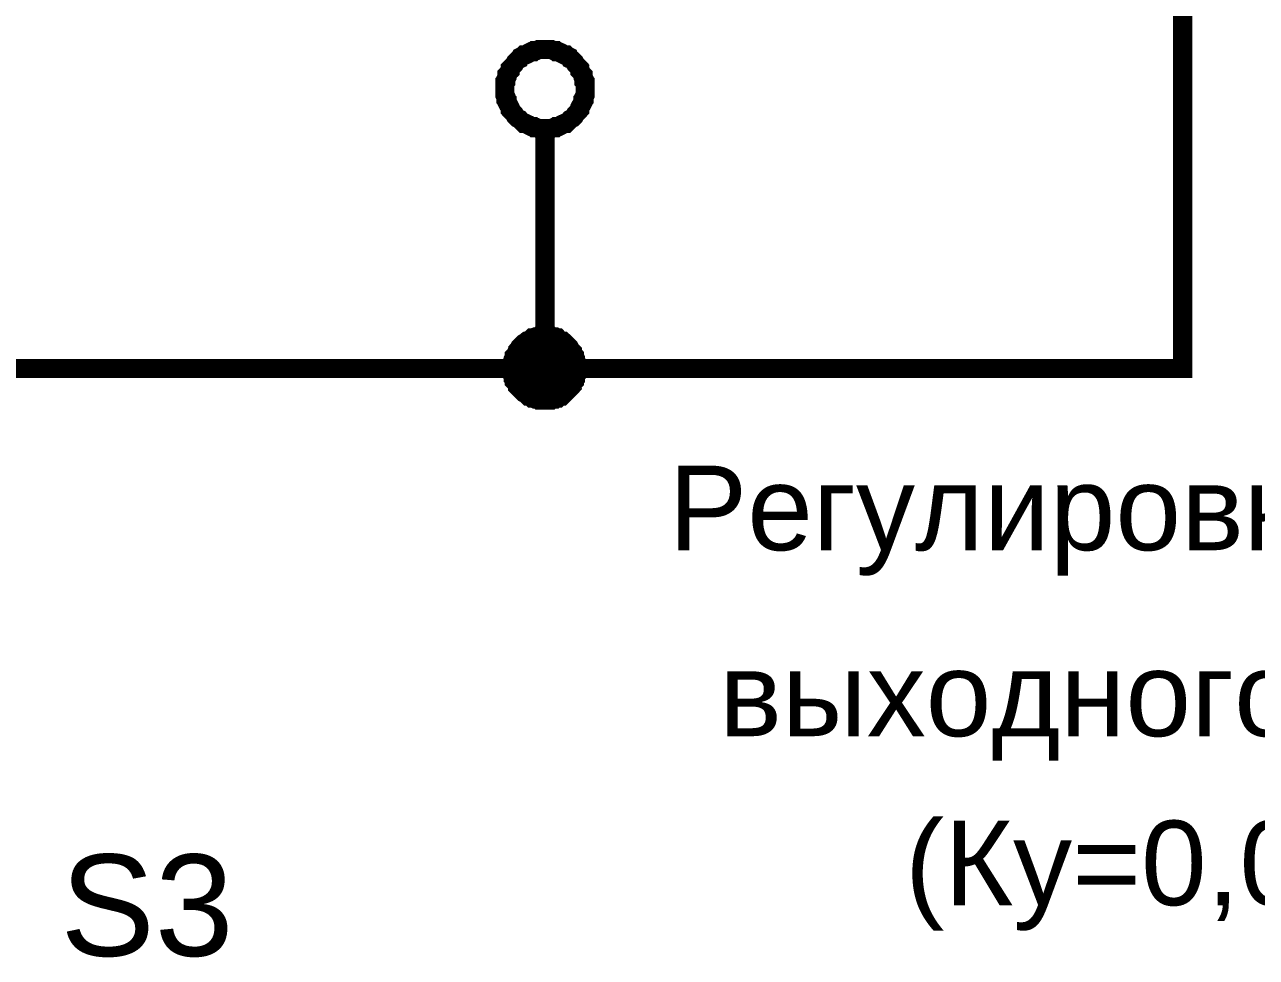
# Model space of a CAD drawing. Header units: millimetres. Extents: x -2024 to 917, y -725 to 13.
# Drawn here: x 803.76 to 823.07, y -388.03 to -373.41 of the extents above; entities that cross this region are included whole.
import ezdxf

# ---------------------------------------------------------------- set-up
doc = ezdxf.new("R2010")
doc.units = ezdxf.units.MM
doc.layers.add('Sheet', color=255, linetype='Continuous')
doc.styles.get("Standard").update_dxf_attribs({"font": 'arial.ttf'})

msp = doc.modelspace()

# ---------------------------------------------------------------- linework, layer by layer
at = {"layer": 'Sheet'}
for points, const_width in [([(819.418, -358.796), (821.917, -358.796), (821.917, -363.797), (821.917, -378.799), (811.92, -378.799), (799.424, -378.799)], 0.3), ([(811.291, -374.411), (811.291, -374.378), (811.291, -374.345), (811.291, -374.312), (811.308, -374.295), (811.308, -374.262), (811.324, -374.229), (811.324, -374.196), (811.341, -374.179), (811.357, -374.146), (811.374, -374.13), (811.374, -374.097), (811.39, -374.08), (811.424, -374.047), (811.44, -374.03), (811.457, -373.997), (811.473, -373.981), (811.49, -373.964), (811.523, -373.948), (811.539, -373.914), (811.572, -373.898), (811.589, -373.881), (811.622, -373.881), (811.655, -373.865), (811.672, -373.848), (811.705, -373.832), (811.738, -373.832), (811.755, -373.815), (811.788, -373.815), (811.821, -373.799), (811.854, -373.799), (811.887, -373.799), (811.92, -373.799)], 0.3), ([(811.92, -373.799), (811.887, -373.799), (811.854, -373.799), (811.821, -373.799), (811.788, -373.815), (811.755, -373.815), (811.738, -373.832), (811.705, -373.832), (811.672, -373.848), (811.655, -373.865), (811.622, -373.881), (811.589, -373.881), (811.572, -373.898), (811.539, -373.914), (811.523, -373.948), (811.49, -373.964), (811.473, -373.981), (811.457, -373.997), (811.44, -374.03), (811.424, -374.047), (811.39, -374.08), (811.374, -374.097), (811.374, -374.13), (811.357, -374.146), (811.341, -374.179), (811.324, -374.196), (811.324, -374.229), (811.308, -374.262), (811.308, -374.295), (811.291, -374.312), (811.291, -374.345), (811.291, -374.378), (811.291, -374.411)], 0.3), ([(811.92, -373.799), (811.92, -373.799)], 0.3), ([(811.92, -373.799), (811.953, -373.799), (811.986, -373.799), (812.019, -373.799), (812.052, -373.815), (812.086, -373.815), (812.102, -373.832), (812.135, -373.832), (812.168, -373.848), (812.185, -373.865), (812.218, -373.881), (812.251, -373.881), (812.268, -373.898), (812.301, -373.914), (812.317, -373.948), (812.35, -373.964), (812.367, -373.981), (812.383, -373.997), (812.4, -374.03), (812.417, -374.047), (812.45, -374.08), (812.466, -374.097), (812.466, -374.13), (812.483, -374.146), (812.499, -374.179), (812.516, -374.196), (812.516, -374.229), (812.532, -374.262), (812.532, -374.295), (812.549, -374.312), (812.549, -374.345), (812.549, -374.378), (812.549, -374.411)], 0.3), ([(812.549, -374.411), (812.549, -374.378), (812.549, -374.345), (812.549, -374.312), (812.532, -374.295), (812.532, -374.262), (812.516, -374.229), (812.516, -374.196), (812.499, -374.179), (812.483, -374.146), (812.466, -374.13), (812.466, -374.097), (812.45, -374.08), (812.417, -374.047), (812.4, -374.03), (812.383, -373.997), (812.367, -373.981), (812.35, -373.964), (812.317, -373.948), (812.301, -373.914), (812.268, -373.898), (812.251, -373.881), (812.218, -373.881), (812.185, -373.865), (812.168, -373.848), (812.135, -373.832), (812.102, -373.832), (812.086, -373.815), (812.052, -373.815), (812.019, -373.799), (811.986, -373.799), (811.953, -373.799), (811.92, -373.799)], 0.3), ([(811.92, -375.04), (811.887, -375.04), (811.854, -375.04), (811.821, -375.04), (811.788, -375.024), (811.755, -375.024), (811.738, -375.007), (811.705, -375.007), (811.672, -374.991), (811.655, -374.974), (811.622, -374.958), (811.589, -374.958), (811.572, -374.941), (811.539, -374.908), (811.523, -374.891), (811.49, -374.875), (811.473, -374.858), (811.457, -374.842), (811.44, -374.809), (811.424, -374.792), (811.39, -374.759), (811.374, -374.742), (811.374, -374.709), (811.357, -374.676), (811.341, -374.66), (811.324, -374.626), (811.324, -374.593), (811.308, -374.577), (811.308, -374.544), (811.291, -374.511), (811.291, -374.477), (811.291, -374.444), (811.291, -374.411)], 0.3), ([(811.291, -374.411), (811.291, -374.411)], 0.3), ([(811.291, -374.411), (811.291, -374.444), (811.291, -374.477), (811.291, -374.511), (811.308, -374.544), (811.308, -374.577), (811.324, -374.593), (811.324, -374.626), (811.341, -374.66), (811.357, -374.676), (811.374, -374.709), (811.374, -374.742), (811.39, -374.759), (811.424, -374.792), (811.44, -374.809), (811.457, -374.842), (811.473, -374.858), (811.49, -374.875), (811.523, -374.891), (811.539, -374.908), (811.572, -374.941), (811.589, -374.958), (811.622, -374.958), (811.655, -374.974), (811.672, -374.991), (811.705, -375.007), (811.738, -375.007), (811.755, -375.024), (811.788, -375.024), (811.821, -375.04), (811.854, -375.04), (811.887, -375.04), (811.92, -375.04)], 0.3), ([(812.549, -374.411), (812.549, -374.444), (812.549, -374.477), (812.549, -374.511), (812.532, -374.544), (812.532, -374.577), (812.516, -374.593), (812.516, -374.626), (812.499, -374.66), (812.483, -374.676), (812.466, -374.709), (812.466, -374.742), (812.45, -374.759), (812.417, -374.792), (812.4, -374.809), (812.383, -374.842), (812.367, -374.858), (812.35, -374.875), (812.317, -374.891), (812.301, -374.908), (812.268, -374.941), (812.251, -374.958), (812.218, -374.958), (812.185, -374.974), (812.168, -374.991), (812.135, -375.007), (812.102, -375.007), (812.086, -375.024), (812.052, -375.024), (812.019, -375.04), (811.986, -375.04), (811.953, -375.04), (811.92, -375.04)], 0.3), ([(811.92, -375.04), (811.953, -375.04), (811.986, -375.04), (812.019, -375.04), (812.052, -375.024), (812.086, -375.024), (812.102, -375.007), (812.135, -375.007), (812.168, -374.991), (812.185, -374.974), (812.218, -374.958), (812.251, -374.958), (812.268, -374.941), (812.301, -374.908), (812.317, -374.891), (812.35, -374.875), (812.367, -374.858), (812.383, -374.842), (812.4, -374.809), (812.417, -374.792), (812.45, -374.759), (812.466, -374.742), (812.466, -374.709), (812.483, -374.676), (812.499, -374.66), (812.516, -374.626), (812.516, -374.593), (812.532, -374.577), (812.532, -374.544), (812.549, -374.511), (812.549, -374.477), (812.549, -374.444), (812.549, -374.411)], 0.3), ([(812.549, -374.411), (812.549, -374.411), (812.549, -374.411), (812.549, -374.411), (812.549, -374.411), (812.549, -374.411), (812.549, -374.411), (812.549, -374.411), (812.549, -374.411), (812.549, -374.411), (812.549, -374.411), (812.549, -374.411), (812.549, -374.411), (812.549, -374.411), (812.549, -374.411), (812.549, -374.411), (812.549, -374.411), (812.549, -374.411), (812.549, -374.411), (812.549, -374.411), (812.549, -374.411), (812.549, -374.411), (812.549, -374.411), (812.549, -374.411), (812.549, -374.411), (812.549, -374.411), (812.549, -374.411), (812.549, -374.411), (812.549, -374.411), (812.549, -374.411), (812.549, -374.411), (812.549, -374.411), (812.549, -374.411)], 0.3), ([(812.549, -374.411), (812.549, -374.411)], 0.3), ([(811.92, -375.04), (811.92, -376.299)], 0.3), ([(811.92, -375.04), (811.92, -375.04)], 0.3), ([(811.92, -376.299), (811.92, -378.799)], 0.3), ([(811.407, -378.799), (811.407, -378.766), (811.407, -378.75), (811.407, -378.717), (811.424, -378.7), (811.424, -378.667), (811.424, -378.65), (811.44, -378.617), (811.44, -378.601), (811.457, -378.584), (811.473, -378.551), (811.49, -378.534), (811.49, -378.518), (811.506, -378.501), (811.523, -378.468), (811.539, -378.452), (811.556, -378.435), (811.572, -378.418), (811.589, -378.402), (811.622, -378.385), (811.639, -378.369), (811.655, -378.369), (811.672, -378.352), (811.705, -378.336), (811.721, -378.319), (811.738, -378.319), (811.771, -378.303), (811.788, -378.303), (811.821, -378.303), (811.837, -378.286), (811.87, -378.286), (811.887, -378.286), (811.92, -378.286)], 0.3), ([(811.407, -378.799), (811.407, -378.766), (811.407, -378.75), (811.407, -378.717), (811.424, -378.7), (811.424, -378.667), (811.424, -378.65), (811.44, -378.617), (811.44, -378.601), (811.457, -378.584), (811.473, -378.551), (811.49, -378.534), (811.49, -378.518), (811.506, -378.501), (811.523, -378.468), (811.539, -378.452), (811.556, -378.435), (811.572, -378.418), (811.589, -378.402), (811.622, -378.385), (811.639, -378.369), (811.655, -378.369), (811.672, -378.352), (811.705, -378.336), (811.721, -378.319), (811.738, -378.319), (811.771, -378.303), (811.788, -378.303), (811.821, -378.303), (811.837, -378.286), (811.87, -378.286), (811.887, -378.286), (811.92, -378.286)], 0.3), ([(811.407, -378.799), (811.407, -378.766), (811.407, -378.75), (811.407, -378.717), (811.424, -378.7), (811.424, -378.667), (811.424, -378.65), (811.44, -378.617), (811.44, -378.601), (811.457, -378.584), (811.473, -378.551), (811.49, -378.534), (811.49, -378.518), (811.506, -378.501), (811.523, -378.468), (811.539, -378.452), (811.556, -378.435), (811.572, -378.418), (811.589, -378.402), (811.622, -378.385), (811.639, -378.369), (811.655, -378.369), (811.672, -378.352), (811.705, -378.336), (811.721, -378.319), (811.738, -378.319), (811.771, -378.303), (811.788, -378.303), (811.821, -378.303), (811.837, -378.286), (811.87, -378.286), (811.887, -378.286), (811.92, -378.286)], 0.3), ([(811.407, -378.799), (811.407, -378.766), (811.407, -378.75), (811.407, -378.717), (811.424, -378.7), (811.424, -378.667), (811.424, -378.65), (811.44, -378.617), (811.44, -378.601), (811.457, -378.584), (811.473, -378.551), (811.49, -378.534), (811.49, -378.518), (811.506, -378.501), (811.523, -378.468), (811.539, -378.452), (811.556, -378.435), (811.572, -378.418), (811.589, -378.402), (811.622, -378.385), (811.639, -378.369), (811.655, -378.369), (811.672, -378.352), (811.705, -378.336), (811.721, -378.319), (811.738, -378.319), (811.771, -378.303), (811.788, -378.303), (811.821, -378.303), (811.837, -378.286), (811.87, -378.286), (811.887, -378.286), (811.92, -378.286)], 0.3), ([(811.407, -378.799), (811.407, -378.766), (811.407, -378.75), (811.407, -378.717), (811.424, -378.7), (811.424, -378.667), (811.424, -378.65), (811.44, -378.617), (811.44, -378.601), (811.457, -378.584), (811.473, -378.551), (811.49, -378.534), (811.49, -378.518), (811.506, -378.501), (811.523, -378.468), (811.539, -378.452), (811.556, -378.435), (811.572, -378.418), (811.589, -378.402), (811.622, -378.385), (811.639, -378.369), (811.655, -378.369), (811.672, -378.352), (811.705, -378.336), (811.721, -378.319), (811.738, -378.319), (811.771, -378.303), (811.788, -378.303), (811.821, -378.303), (811.837, -378.286), (811.87, -378.286), (811.887, -378.286), (811.92, -378.286)], 0.0991), ([(811.407, -378.799), (811.407, -378.766), (811.407, -378.75), (811.407, -378.717), (811.424, -378.7), (811.424, -378.667), (811.424, -378.65), (811.44, -378.617), (811.44, -378.601), (811.457, -378.584), (811.473, -378.551), (811.49, -378.534), (811.49, -378.518), (811.506, -378.501), (811.523, -378.468), (811.539, -378.452), (811.556, -378.435), (811.572, -378.418), (811.589, -378.402), (811.622, -378.385), (811.639, -378.369), (811.655, -378.369), (811.672, -378.352), (811.705, -378.336), (811.721, -378.319), (811.738, -378.319), (811.771, -378.303), (811.788, -378.303), (811.821, -378.303), (811.837, -378.286), (811.87, -378.286), (811.887, -378.286), (811.92, -378.286)], 0.0991), ([(811.407, -378.799), (811.407, -378.766), (811.407, -378.75), (811.407, -378.717), (811.424, -378.7), (811.424, -378.667), (811.424, -378.65), (811.44, -378.617), (811.44, -378.601), (811.457, -378.584), (811.473, -378.551), (811.49, -378.534), (811.49, -378.518), (811.506, -378.501), (811.523, -378.468), (811.539, -378.452), (811.556, -378.435), (811.572, -378.418), (811.589, -378.402), (811.622, -378.385), (811.639, -378.369), (811.655, -378.369), (811.672, -378.352), (811.705, -378.336), (811.721, -378.319), (811.738, -378.319), (811.771, -378.303), (811.788, -378.303), (811.821, -378.303), (811.837, -378.286), (811.87, -378.286), (811.887, -378.286), (811.92, -378.286)], 0.0991), ([(811.407, -378.799), (811.407, -378.766), (811.407, -378.75), (811.407, -378.717), (811.424, -378.7), (811.424, -378.667), (811.424, -378.65), (811.44, -378.617), (811.44, -378.601), (811.457, -378.584), (811.473, -378.551), (811.49, -378.534), (811.49, -378.518), (811.506, -378.501), (811.523, -378.468), (811.539, -378.452), (811.556, -378.435), (811.572, -378.418), (811.589, -378.402), (811.622, -378.385), (811.639, -378.369), (811.655, -378.369), (811.672, -378.352), (811.705, -378.336), (811.721, -378.319), (811.738, -378.319), (811.771, -378.303), (811.788, -378.303), (811.821, -378.303), (811.837, -378.286), (811.87, -378.286), (811.887, -378.286), (811.92, -378.286)], 0.0991), ([(811.92, -378.286), (811.92, -378.286)], 0.3), ([(811.92, -378.286), (811.953, -378.286), (811.97, -378.286), (812.003, -378.286), (812.019, -378.303), (812.052, -378.303), (812.069, -378.303), (812.086, -378.319), (812.119, -378.319), (812.135, -378.336), (812.152, -378.352), (812.185, -378.369), (812.201, -378.369), (812.218, -378.385), (812.235, -378.402), (812.251, -378.418), (812.268, -378.435), (812.284, -378.452), (812.301, -378.468), (812.317, -378.501), (812.334, -378.518), (812.35, -378.534), (812.35, -378.551), (812.367, -378.584), (812.383, -378.601), (812.383, -378.617), (812.4, -378.65), (812.4, -378.667), (812.4, -378.7), (812.417, -378.717), (812.417, -378.75), (812.417, -378.766), (812.417, -378.799)], 0.3), ([(811.92, -378.286), (811.92, -378.286)], 0.3), ([(811.92, -378.286), (811.953, -378.286), (811.97, -378.286), (812.003, -378.286), (812.019, -378.303), (812.052, -378.303), (812.069, -378.303), (812.086, -378.319), (812.119, -378.319), (812.135, -378.336), (812.152, -378.352), (812.185, -378.369), (812.201, -378.369), (812.218, -378.385), (812.235, -378.402), (812.251, -378.418), (812.268, -378.435), (812.284, -378.452), (812.301, -378.468), (812.317, -378.501), (812.334, -378.518), (812.35, -378.534), (812.35, -378.551), (812.367, -378.584), (812.383, -378.601), (812.383, -378.617), (812.4, -378.65), (812.4, -378.667), (812.4, -378.7), (812.417, -378.717), (812.417, -378.75), (812.417, -378.766), (812.417, -378.799)], 0.3), ([(811.92, -378.286), (811.92, -378.286)], 0.3), ([(811.92, -378.286), (811.953, -378.286), (811.97, -378.286), (812.003, -378.286), (812.019, -378.303), (812.052, -378.303), (812.069, -378.303), (812.086, -378.319), (812.119, -378.319), (812.135, -378.336), (812.152, -378.352), (812.185, -378.369), (812.201, -378.369), (812.218, -378.385), (812.235, -378.402), (812.251, -378.418), (812.268, -378.435), (812.284, -378.452), (812.301, -378.468), (812.317, -378.501), (812.334, -378.518), (812.35, -378.534), (812.35, -378.551), (812.367, -378.584), (812.383, -378.601), (812.383, -378.617), (812.4, -378.65), (812.4, -378.667), (812.4, -378.7), (812.417, -378.717), (812.417, -378.75), (812.417, -378.766), (812.417, -378.799)], 0.3), ([(811.92, -378.286), (811.92, -378.286)], 0.3), ([(811.92, -378.286), (811.953, -378.286), (811.97, -378.286), (812.003, -378.286), (812.019, -378.303), (812.052, -378.303), (812.069, -378.303), (812.086, -378.319), (812.119, -378.319), (812.135, -378.336), (812.152, -378.352), (812.185, -378.369), (812.201, -378.369), (812.218, -378.385), (812.235, -378.402), (812.251, -378.418), (812.268, -378.435), (812.284, -378.452), (812.301, -378.468), (812.317, -378.501), (812.334, -378.518), (812.35, -378.534), (812.35, -378.551), (812.367, -378.584), (812.383, -378.601), (812.383, -378.617), (812.4, -378.65), (812.4, -378.667), (812.4, -378.7), (812.417, -378.717), (812.417, -378.75), (812.417, -378.766), (812.417, -378.799)], 0.3), ([(811.92, -378.286), (811.92, -378.286)], 0.0991), ([(811.92, -378.286), (811.953, -378.286), (811.97, -378.286), (812.003, -378.286), (812.019, -378.303), (812.052, -378.303), (812.069, -378.303), (812.086, -378.319), (812.119, -378.319), (812.135, -378.336), (812.152, -378.352), (812.185, -378.369), (812.201, -378.369), (812.218, -378.385), (812.235, -378.402), (812.251, -378.418), (812.268, -378.435), (812.284, -378.452), (812.301, -378.468), (812.317, -378.501), (812.334, -378.518), (812.35, -378.534), (812.35, -378.551), (812.367, -378.584), (812.383, -378.601), (812.383, -378.617), (812.4, -378.65), (812.4, -378.667), (812.4, -378.7), (812.417, -378.717), (812.417, -378.75), (812.417, -378.766), (812.417, -378.799)], 0.0991), ([(811.92, -378.286), (811.92, -378.286)], 0.0991), ([(811.92, -378.286), (811.953, -378.286), (811.97, -378.286), (812.003, -378.286), (812.019, -378.303), (812.052, -378.303), (812.069, -378.303), (812.086, -378.319), (812.119, -378.319), (812.135, -378.336), (812.152, -378.352), (812.185, -378.369), (812.201, -378.369), (812.218, -378.385), (812.235, -378.402), (812.251, -378.418), (812.268, -378.435), (812.284, -378.452), (812.301, -378.468), (812.317, -378.501), (812.334, -378.518), (812.35, -378.534), (812.35, -378.551), (812.367, -378.584), (812.383, -378.601), (812.383, -378.617), (812.4, -378.65), (812.4, -378.667), (812.4, -378.7), (812.417, -378.717), (812.417, -378.75), (812.417, -378.766), (812.417, -378.799)], 0.0991), ([(811.92, -378.286), (811.92, -378.286)], 0.0991), ([(811.92, -378.286), (811.953, -378.286), (811.97, -378.286), (812.003, -378.286), (812.019, -378.303), (812.052, -378.303), (812.069, -378.303), (812.086, -378.319), (812.119, -378.319), (812.135, -378.336), (812.152, -378.352), (812.185, -378.369), (812.201, -378.369), (812.218, -378.385), (812.235, -378.402), (812.251, -378.418), (812.268, -378.435), (812.284, -378.452), (812.301, -378.468), (812.317, -378.501), (812.334, -378.518), (812.35, -378.534), (812.35, -378.551), (812.367, -378.584), (812.383, -378.601), (812.383, -378.617), (812.4, -378.65), (812.4, -378.667), (812.4, -378.7), (812.417, -378.717), (812.417, -378.75), (812.417, -378.766), (812.417, -378.799)], 0.0991), ([(811.92, -378.286), (811.92, -378.286)], 0.0991), ([(811.92, -378.286), (811.953, -378.286), (811.97, -378.286), (812.003, -378.286), (812.019, -378.303), (812.052, -378.303), (812.069, -378.303), (812.086, -378.319), (812.119, -378.319), (812.135, -378.336), (812.152, -378.352), (812.185, -378.369), (812.201, -378.369), (812.218, -378.385), (812.235, -378.402), (812.251, -378.418), (812.268, -378.435), (812.284, -378.452), (812.301, -378.468), (812.317, -378.501), (812.334, -378.518), (812.35, -378.534), (812.35, -378.551), (812.367, -378.584), (812.383, -378.601), (812.383, -378.617), (812.4, -378.65), (812.4, -378.667), (812.4, -378.7), (812.417, -378.717), (812.417, -378.75), (812.417, -378.766), (812.417, -378.799)], 0.0991), ([(811.92, -379.296), (811.887, -379.296), (811.87, -379.296), (811.837, -379.296), (811.821, -379.28), (811.788, -379.28), (811.771, -379.28), (811.738, -379.263), (811.721, -379.263), (811.705, -379.246), (811.672, -379.23), (811.655, -379.23), (811.639, -379.213), (811.622, -379.197), (811.589, -379.18), (811.572, -379.164), (811.556, -379.147), (811.539, -379.13), (811.523, -379.114), (811.506, -379.097), (811.49, -379.081), (811.49, -379.064), (811.473, -379.031), (811.457, -379.015), (811.44, -378.998), (811.44, -378.965), (811.424, -378.948), (811.424, -378.932), (811.424, -378.899), (811.407, -378.882), (811.407, -378.849), (811.407, -378.832), (811.407, -378.799)], 0.3), ([(811.407, -378.799), (811.407, -378.799)], 0.3), ([(811.92, -379.296), (811.887, -379.296), (811.87, -379.296), (811.837, -379.296), (811.821, -379.28), (811.788, -379.28), (811.771, -379.28), (811.738, -379.263), (811.721, -379.263), (811.705, -379.246), (811.672, -379.23), (811.655, -379.23), (811.639, -379.213), (811.622, -379.197), (811.589, -379.18), (811.572, -379.164), (811.556, -379.147), (811.539, -379.13), (811.523, -379.114), (811.506, -379.097), (811.49, -379.081), (811.49, -379.064), (811.473, -379.031), (811.457, -379.015), (811.44, -378.998), (811.44, -378.965), (811.424, -378.948), (811.424, -378.932), (811.424, -378.899), (811.407, -378.882), (811.407, -378.849), (811.407, -378.832), (811.407, -378.799)], 0.3), ([(811.407, -378.799), (811.407, -378.799)], 0.3), ([(811.92, -379.296), (811.887, -379.296), (811.87, -379.296), (811.837, -379.296), (811.821, -379.28), (811.788, -379.28), (811.771, -379.28), (811.738, -379.263), (811.721, -379.263), (811.705, -379.246), (811.672, -379.23), (811.655, -379.23), (811.639, -379.213), (811.622, -379.197), (811.589, -379.18), (811.572, -379.164), (811.556, -379.147), (811.539, -379.13), (811.523, -379.114), (811.506, -379.097), (811.49, -379.081), (811.49, -379.064), (811.473, -379.031), (811.457, -379.015), (811.44, -378.998), (811.44, -378.965), (811.424, -378.948), (811.424, -378.932), (811.424, -378.899), (811.407, -378.882), (811.407, -378.849), (811.407, -378.832), (811.407, -378.799)], 0.3), ([(811.407, -378.799), (811.407, -378.799)], 0.3), ([(811.92, -379.296), (811.887, -379.296), (811.87, -379.296), (811.837, -379.296), (811.821, -379.28), (811.788, -379.28), (811.771, -379.28), (811.738, -379.263), (811.721, -379.263), (811.705, -379.246), (811.672, -379.23), (811.655, -379.23), (811.639, -379.213), (811.622, -379.197), (811.589, -379.18), (811.572, -379.164), (811.556, -379.147), (811.539, -379.13), (811.523, -379.114), (811.506, -379.097), (811.49, -379.081), (811.49, -379.064), (811.473, -379.031), (811.457, -379.015), (811.44, -378.998), (811.44, -378.965), (811.424, -378.948), (811.424, -378.932), (811.424, -378.899), (811.407, -378.882), (811.407, -378.849), (811.407, -378.832), (811.407, -378.799)], 0.3), ([(811.407, -378.799), (811.407, -378.799)], 0.3), ([(811.92, -379.296), (811.887, -379.296), (811.87, -379.296), (811.837, -379.296), (811.821, -379.28), (811.788, -379.28), (811.771, -379.28), (811.738, -379.263), (811.721, -379.263), (811.705, -379.246), (811.672, -379.23), (811.655, -379.23), (811.639, -379.213), (811.622, -379.197), (811.589, -379.18), (811.572, -379.164), (811.556, -379.147), (811.539, -379.13), (811.523, -379.114), (811.506, -379.097), (811.49, -379.081), (811.49, -379.064), (811.473, -379.031), (811.457, -379.015), (811.44, -378.998), (811.44, -378.965), (811.424, -378.948), (811.424, -378.932), (811.424, -378.899), (811.407, -378.882), (811.407, -378.849), (811.407, -378.832), (811.407, -378.799)], 0.0991), ([(811.407, -378.799), (811.407, -378.799)], 0.0991), ([(811.92, -379.296), (811.887, -379.296), (811.87, -379.296), (811.837, -379.296), (811.821, -379.28), (811.788, -379.28), (811.771, -379.28), (811.738, -379.263), (811.721, -379.263), (811.705, -379.246), (811.672, -379.23), (811.655, -379.23), (811.639, -379.213), (811.622, -379.197), (811.589, -379.18), (811.572, -379.164), (811.556, -379.147), (811.539, -379.13), (811.523, -379.114), (811.506, -379.097), (811.49, -379.081), (811.49, -379.064), (811.473, -379.031), (811.457, -379.015), (811.44, -378.998), (811.44, -378.965), (811.424, -378.948), (811.424, -378.932), (811.424, -378.899), (811.407, -378.882), (811.407, -378.849), (811.407, -378.832), (811.407, -378.799)], 0.0991), ([(811.407, -378.799), (811.407, -378.799)], 0.0991), ([(811.92, -379.296), (811.887, -379.296), (811.87, -379.296), (811.837, -379.296), (811.821, -379.28), (811.788, -379.28), (811.771, -379.28), (811.738, -379.263), (811.721, -379.263), (811.705, -379.246), (811.672, -379.23), (811.655, -379.23), (811.639, -379.213), (811.622, -379.197), (811.589, -379.18), (811.572, -379.164), (811.556, -379.147), (811.539, -379.13), (811.523, -379.114), (811.506, -379.097), (811.49, -379.081), (811.49, -379.064), (811.473, -379.031), (811.457, -379.015), (811.44, -378.998), (811.44, -378.965), (811.424, -378.948), (811.424, -378.932), (811.424, -378.899), (811.407, -378.882), (811.407, -378.849), (811.407, -378.832), (811.407, -378.799)], 0.0991), ([(811.407, -378.799), (811.407, -378.799)], 0.0991), ([(811.92, -379.296), (811.887, -379.296), (811.87, -379.296), (811.837, -379.296), (811.821, -379.28), (811.788, -379.28), (811.771, -379.28), (811.738, -379.263), (811.721, -379.263), (811.705, -379.246), (811.672, -379.23), (811.655, -379.23), (811.639, -379.213), (811.622, -379.197), (811.589, -379.18), (811.572, -379.164), (811.556, -379.147), (811.539, -379.13), (811.523, -379.114), (811.506, -379.097), (811.49, -379.081), (811.49, -379.064), (811.473, -379.031), (811.457, -379.015), (811.44, -378.998), (811.44, -378.965), (811.424, -378.948), (811.424, -378.932), (811.424, -378.899), (811.407, -378.882), (811.407, -378.849), (811.407, -378.832), (811.407, -378.799)], 0.0991), ([(811.407, -378.799), (811.407, -378.799)], 0.0991), ([(812.417, -378.799), (812.417, -378.832), (812.417, -378.849), (812.417, -378.882), (812.4, -378.899), (812.4, -378.932), (812.4, -378.948), (812.383, -378.965), (812.383, -378.998), (812.367, -379.015), (812.35, -379.031), (812.35, -379.064), (812.334, -379.081), (812.317, -379.097), (812.301, -379.114), (812.284, -379.13), (812.268, -379.147), (812.251, -379.164), (812.235, -379.18), (812.218, -379.197), (812.201, -379.213), (812.185, -379.23), (812.152, -379.23), (812.135, -379.246), (812.119, -379.263), (812.086, -379.263), (812.069, -379.28), (812.052, -379.28), (812.019, -379.28), (812.003, -379.296), (811.97, -379.296), (811.953, -379.296), (811.92, -379.296)], 0.3), ([(812.417, -378.799), (812.417, -378.832), (812.417, -378.849), (812.417, -378.882), (812.4, -378.899), (812.4, -378.932), (812.4, -378.948), (812.383, -378.965), (812.383, -378.998), (812.367, -379.015), (812.35, -379.031), (812.35, -379.064), (812.334, -379.081), (812.317, -379.097), (812.301, -379.114), (812.284, -379.13), (812.268, -379.147), (812.251, -379.164), (812.235, -379.18), (812.218, -379.197), (812.201, -379.213), (812.185, -379.23), (812.152, -379.23), (812.135, -379.246), (812.119, -379.263), (812.086, -379.263), (812.069, -379.28), (812.052, -379.28), (812.019, -379.28), (812.003, -379.296), (811.97, -379.296), (811.953, -379.296), (811.92, -379.296)], 0.3), ([(812.417, -378.799), (812.417, -378.832), (812.417, -378.849), (812.417, -378.882), (812.4, -378.899), (812.4, -378.932), (812.4, -378.948), (812.383, -378.965), (812.383, -378.998), (812.367, -379.015), (812.35, -379.031), (812.35, -379.064), (812.334, -379.081), (812.317, -379.097), (812.301, -379.114), (812.284, -379.13), (812.268, -379.147), (812.251, -379.164), (812.235, -379.18), (812.218, -379.197), (812.201, -379.213), (812.185, -379.23), (812.152, -379.23), (812.135, -379.246), (812.119, -379.263), (812.086, -379.263), (812.069, -379.28), (812.052, -379.28), (812.019, -379.28), (812.003, -379.296), (811.97, -379.296), (811.953, -379.296), (811.92, -379.296)], 0.3), ([(812.417, -378.799), (812.417, -378.832), (812.417, -378.849), (812.417, -378.882), (812.4, -378.899), (812.4, -378.932), (812.4, -378.948), (812.383, -378.965), (812.383, -378.998), (812.367, -379.015), (812.35, -379.031), (812.35, -379.064), (812.334, -379.081), (812.317, -379.097), (812.301, -379.114), (812.284, -379.13), (812.268, -379.147), (812.251, -379.164), (812.235, -379.18), (812.218, -379.197), (812.201, -379.213), (812.185, -379.23), (812.152, -379.23), (812.135, -379.246), (812.119, -379.263), (812.086, -379.263), (812.069, -379.28), (812.052, -379.28), (812.019, -379.28), (812.003, -379.296), (811.97, -379.296), (811.953, -379.296), (811.92, -379.296)], 0.3), ([(812.417, -378.799), (812.417, -378.832), (812.417, -378.849), (812.417, -378.882), (812.4, -378.899), (812.4, -378.932), (812.4, -378.948), (812.383, -378.965), (812.383, -378.998), (812.367, -379.015), (812.35, -379.031), (812.35, -379.064), (812.334, -379.081), (812.317, -379.097), (812.301, -379.114), (812.284, -379.13), (812.268, -379.147), (812.251, -379.164), (812.235, -379.18), (812.218, -379.197), (812.201, -379.213), (812.185, -379.23), (812.152, -379.23), (812.135, -379.246), (812.119, -379.263), (812.086, -379.263), (812.069, -379.28), (812.052, -379.28), (812.019, -379.28), (812.003, -379.296), (811.97, -379.296), (811.953, -379.296), (811.92, -379.296)], 0.0991), ([(812.417, -378.799), (812.417, -378.832), (812.417, -378.849), (812.417, -378.882), (812.4, -378.899), (812.4, -378.932), (812.4, -378.948), (812.383, -378.965), (812.383, -378.998), (812.367, -379.015), (812.35, -379.031), (812.35, -379.064), (812.334, -379.081), (812.317, -379.097), (812.301, -379.114), (812.284, -379.13), (812.268, -379.147), (812.251, -379.164), (812.235, -379.18), (812.218, -379.197), (812.201, -379.213), (812.185, -379.23), (812.152, -379.23), (812.135, -379.246), (812.119, -379.263), (812.086, -379.263), (812.069, -379.28), (812.052, -379.28), (812.019, -379.28), (812.003, -379.296), (811.97, -379.296), (811.953, -379.296), (811.92, -379.296)], 0.0991), ([(812.417, -378.799), (812.417, -378.832), (812.417, -378.849), (812.417, -378.882), (812.4, -378.899), (812.4, -378.932), (812.4, -378.948), (812.383, -378.965), (812.383, -378.998), (812.367, -379.015), (812.35, -379.031), (812.35, -379.064), (812.334, -379.081), (812.317, -379.097), (812.301, -379.114), (812.284, -379.13), (812.268, -379.147), (812.251, -379.164), (812.235, -379.18), (812.218, -379.197), (812.201, -379.213), (812.185, -379.23), (812.152, -379.23), (812.135, -379.246), (812.119, -379.263), (812.086, -379.263), (812.069, -379.28), (812.052, -379.28), (812.019, -379.28), (812.003, -379.296), (811.97, -379.296), (811.953, -379.296), (811.92, -379.296)], 0.0991), ([(812.417, -378.799), (812.417, -378.832), (812.417, -378.849), (812.417, -378.882), (812.4, -378.899), (812.4, -378.932), (812.4, -378.948), (812.383, -378.965), (812.383, -378.998), (812.367, -379.015), (812.35, -379.031), (812.35, -379.064), (812.334, -379.081), (812.317, -379.097), (812.301, -379.114), (812.284, -379.13), (812.268, -379.147), (812.251, -379.164), (812.235, -379.18), (812.218, -379.197), (812.201, -379.213), (812.185, -379.23), (812.152, -379.23), (812.135, -379.246), (812.119, -379.263), (812.086, -379.263), (812.069, -379.28), (812.052, -379.28), (812.019, -379.28), (812.003, -379.296), (811.97, -379.296), (811.953, -379.296), (811.92, -379.296)], 0.0991), ([(812.417, -378.799), (812.417, -378.799), (812.417, -378.799), (812.417, -378.799), (812.417, -378.799), (812.417, -378.799), (812.417, -378.799), (812.417, -378.799), (812.417, -378.799), (812.417, -378.799), (812.417, -378.799), (812.417, -378.799), (812.417, -378.799), (812.417, -378.799), (812.417, -378.799), (812.417, -378.799), (812.417, -378.799), (812.417, -378.799), (812.417, -378.799), (812.417, -378.799), (812.417, -378.799), (812.417, -378.799), (812.417, -378.799), (812.417, -378.799), (812.417, -378.799), (812.417, -378.799), (812.417, -378.799), (812.417, -378.799), (812.417, -378.799), (812.417, -378.799), (812.417, -378.799), (812.417, -378.799), (812.417, -378.799)], 0.3), ([(812.417, -378.799), (812.417, -378.799)], 0.3), ([(812.417, -378.799), (812.417, -378.799), (812.417, -378.799), (812.417, -378.799), (812.417, -378.799), (812.417, -378.799), (812.417, -378.799), (812.417, -378.799), (812.417, -378.799), (812.417, -378.799), (812.417, -378.799), (812.417, -378.799), (812.417, -378.799), (812.417, -378.799), (812.417, -378.799), (812.417, -378.799), (812.417, -378.799), (812.417, -378.799), (812.417, -378.799), (812.417, -378.799), (812.417, -378.799), (812.417, -378.799), (812.417, -378.799), (812.417, -378.799), (812.417, -378.799), (812.417, -378.799), (812.417, -378.799), (812.417, -378.799), (812.417, -378.799), (812.417, -378.799), (812.417, -378.799), (812.417, -378.799), (812.417, -378.799)], 0.3), ([(812.417, -378.799), (812.417, -378.799)], 0.3), ([(812.417, -378.799), (812.417, -378.799), (812.417, -378.799), (812.417, -378.799), (812.417, -378.799), (812.417, -378.799), (812.417, -378.799), (812.417, -378.799), (812.417, -378.799), (812.417, -378.799), (812.417, -378.799), (812.417, -378.799), (812.417, -378.799), (812.417, -378.799), (812.417, -378.799), (812.417, -378.799), (812.417, -378.799), (812.417, -378.799), (812.417, -378.799), (812.417, -378.799), (812.417, -378.799), (812.417, -378.799), (812.417, -378.799), (812.417, -378.799), (812.417, -378.799), (812.417, -378.799), (812.417, -378.799), (812.417, -378.799), (812.417, -378.799), (812.417, -378.799), (812.417, -378.799), (812.417, -378.799), (812.417, -378.799)], 0.3), ([(812.417, -378.799), (812.417, -378.799)], 0.3), ([(812.417, -378.799), (812.417, -378.799), (812.417, -378.799), (812.417, -378.799), (812.417, -378.799), (812.417, -378.799), (812.417, -378.799), (812.417, -378.799), (812.417, -378.799), (812.417, -378.799), (812.417, -378.799), (812.417, -378.799), (812.417, -378.799), (812.417, -378.799), (812.417, -378.799), (812.417, -378.799), (812.417, -378.799), (812.417, -378.799), (812.417, -378.799), (812.417, -378.799), (812.417, -378.799), (812.417, -378.799), (812.417, -378.799), (812.417, -378.799), (812.417, -378.799), (812.417, -378.799), (812.417, -378.799), (812.417, -378.799), (812.417, -378.799), (812.417, -378.799), (812.417, -378.799), (812.417, -378.799), (812.417, -378.799)], 0.3), ([(812.417, -378.799), (812.417, -378.799)], 0.3), ([(812.417, -378.799), (812.417, -378.799), (812.417, -378.799), (812.417, -378.799), (812.417, -378.799), (812.417, -378.799), (812.417, -378.799), (812.417, -378.799), (812.417, -378.799), (812.417, -378.799), (812.417, -378.799), (812.417, -378.799), (812.417, -378.799), (812.417, -378.799), (812.417, -378.799), (812.417, -378.799), (812.417, -378.799), (812.417, -378.799), (812.417, -378.799), (812.417, -378.799), (812.417, -378.799), (812.417, -378.799), (812.417, -378.799), (812.417, -378.799), (812.417, -378.799), (812.417, -378.799), (812.417, -378.799), (812.417, -378.799), (812.417, -378.799), (812.417, -378.799), (812.417, -378.799), (812.417, -378.799), (812.417, -378.799)], 0.0991), ([(812.417, -378.799), (812.417, -378.799)], 0.0991), ([(812.417, -378.799), (812.417, -378.799), (812.417, -378.799), (812.417, -378.799), (812.417, -378.799), (812.417, -378.799), (812.417, -378.799), (812.417, -378.799), (812.417, -378.799), (812.417, -378.799), (812.417, -378.799), (812.417, -378.799), (812.417, -378.799), (812.417, -378.799), (812.417, -378.799), (812.417, -378.799), (812.417, -378.799), (812.417, -378.799), (812.417, -378.799), (812.417, -378.799), (812.417, -378.799), (812.417, -378.799), (812.417, -378.799), (812.417, -378.799), (812.417, -378.799), (812.417, -378.799), (812.417, -378.799), (812.417, -378.799), (812.417, -378.799), (812.417, -378.799), (812.417, -378.799), (812.417, -378.799), (812.417, -378.799)], 0.0991), ([(812.417, -378.799), (812.417, -378.799)], 0.0991), ([(812.417, -378.799), (812.417, -378.799), (812.417, -378.799), (812.417, -378.799), (812.417, -378.799), (812.417, -378.799), (812.417, -378.799), (812.417, -378.799), (812.417, -378.799), (812.417, -378.799), (812.417, -378.799), (812.417, -378.799), (812.417, -378.799), (812.417, -378.799), (812.417, -378.799), (812.417, -378.799), (812.417, -378.799), (812.417, -378.799), (812.417, -378.799), (812.417, -378.799), (812.417, -378.799), (812.417, -378.799), (812.417, -378.799), (812.417, -378.799), (812.417, -378.799), (812.417, -378.799), (812.417, -378.799), (812.417, -378.799), (812.417, -378.799), (812.417, -378.799), (812.417, -378.799), (812.417, -378.799), (812.417, -378.799)], 0.0991), ([(812.417, -378.799), (812.417, -378.799)], 0.0991), ([(812.417, -378.799), (812.417, -378.799), (812.417, -378.799), (812.417, -378.799), (812.417, -378.799), (812.417, -378.799), (812.417, -378.799), (812.417, -378.799), (812.417, -378.799), (812.417, -378.799), (812.417, -378.799), (812.417, -378.799), (812.417, -378.799), (812.417, -378.799), (812.417, -378.799), (812.417, -378.799), (812.417, -378.799), (812.417, -378.799), (812.417, -378.799), (812.417, -378.799), (812.417, -378.799), (812.417, -378.799), (812.417, -378.799), (812.417, -378.799), (812.417, -378.799), (812.417, -378.799), (812.417, -378.799), (812.417, -378.799), (812.417, -378.799), (812.417, -378.799), (812.417, -378.799), (812.417, -378.799), (812.417, -378.799)], 0.0991), ([(812.417, -378.799), (812.417, -378.799)], 0.0991)]:
    msp.add_lwpolyline(points, dxfattribs=dict(at, const_width=const_width))
at = {"layer": 'Sheet', "const_width": 0.508}
msp.add_lwpolyline([(811.689, -378.786, 1), (812.197, -378.786, 1)], format="xyb", close=True, dxfattribs=at)

# ---------------------------------------------------------------- texts
at = {"layer": 'Sheet'}
for s, height, p in [('Регулировка уровня ', 1.32471, (813.857, -381.647)), ('выходного сигнала ', 1.32471, (814.651, -384.562)), ('(Ку=0,04...1,2)', 1.32471, (817.564, -387.211)), ('S3', 1.5897, (804.323, -388.006))]:
    msp.add_text(s, height=height, dxfattribs=at).set_placement(p)

doc.saveas('drawing.dxf')
